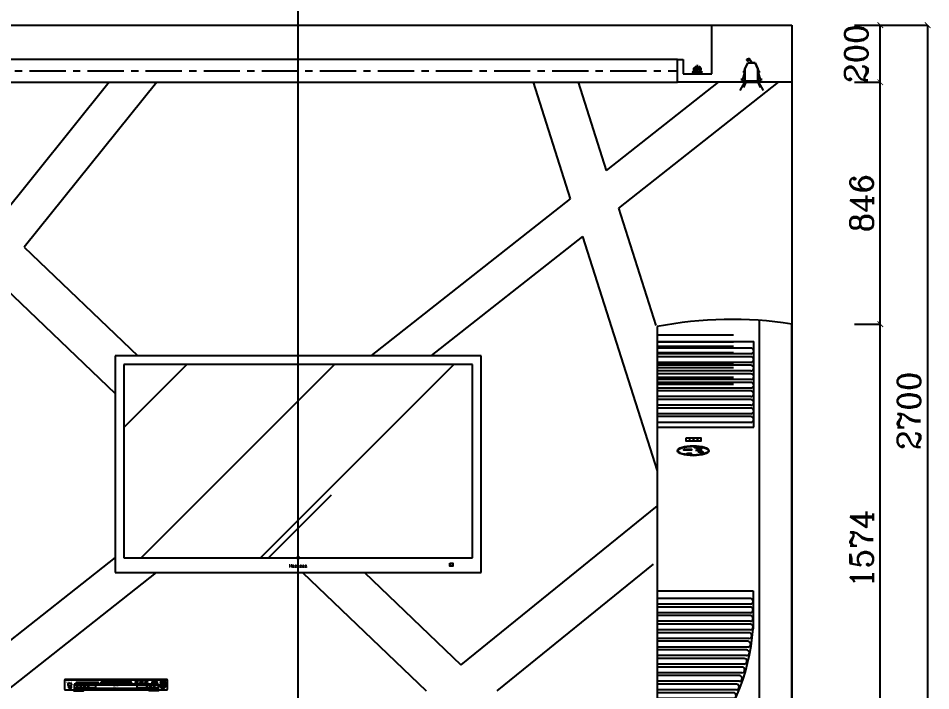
# Model space of a CAD drawing. Header units: millimetres. Extents: x 512961 to 1001058, y -961995 to -458543.
# Drawn here: x 879231 to 882424, y -910684 to -908330 of the extents above; entities that cross this region are included whole.
import ezdxf

# ---------------------------------------------------------------- set-up
doc = ezdxf.new("R2010")
doc.units = ezdxf.units.MM
doc.header["$MEASUREMENT"] = 0
doc.header["$PDMODE"] = 3
doc.linetypes.add('CENTERX2', pattern=[101.60000000000001, 63.5, -12.7, 12.7, -12.7])
doc.layers.get('0').update_dxf_attribs({"linetype": 'CONTINUOUS'})
doc.layers.get('DEFPOINTS').update_dxf_attribs({"linetype": 'CONTINUOUS'})
for name, color, linetype in [('2', 4, 'CONTINUOUS'), ('LAYER2', 4, 'CONTINUOUS'), ('LAYER4', 7, 'CONTINUOUS'), ('txt', 7, 'CONTINUOUS'), ('地材', 250, 'CONTINUOUS'), ('家具内线', 8, 'CONTINUOUS'), ('家具外线', 4, 'CONTINUOUS'), ('衣服', 7, 'CONTINUOUS'), ('辅助线', 8, 'CONTINUOUS')]:
    doc.layers.add(name, color=color, linetype=linetype)
doc.layers.add('墙', color=5, linetype='CONTINUOUS', lineweight=30)
doc.styles.add('HT2', font='swisseb.ttf')
doc.styles.add('HZXY', font='complex.shx', dxfattribs={"bigfont": 'HZXY.shx'})
doc.styles.get("Standard").update_dxf_attribs({"font": 'complex.shx', "bigfont": 'hzxy.shx'})
doc.styles.add('STYLE5', font='dutchi.ttf')
doc.dimstyles.new('LMDIM40', dxfattribs={"dimtxt": 80, "dimasz": 20, "dimexe": 0, "dimexo": 0, "dimgap": 25, "dimtad": 1, "dimdec": 0, "dimzin": 0, "dimdsep": 46, "dimtxsty": 'Standard', "dimblk1": 'DOT', "dimblk2": 'DOT', "dimsah": 1, "dimcen": 0, "dimclrd": 2, "dimclre": 2, "dimclrt": 2, "dimadec": 0, "dimazin": 0, "dimtfac": 1, "dimtdec": 0, "dimtmove": 2, "dimatfit": 3, "dimldrblk": 'DOT', "dimfxl": 0, "dimtolj": 1, "dimtzin": 0, "dimarcsym": 0})

# ---------------------------------------------------------------- blocks, each defined once
blk = doc.blocks.new('射灯')
at = {"color": 2, "linetype": 'Continuous'}
for p, q in [((125884.1888080752, -227883.4600035715), (125873.8068420639, -227904.223935594)), ((125896.5583687089, -227883.4600035715), (125884.1888080752, -227883.4600035715)), ((125896.5583687089, -227883.4600035715), (125908.9279293426, -227883.4600035715)), ((125908.9279293426, -227883.4600035715), (125919.3098953539, -227904.223935594)), ((125873.1399227818, -227908.0799098273), (125872.1399227818, -227908.0799098273)), ((125872.1399227818, -227921.315952426), (125872.1399227818, -227908.0799098273)), ((125873.1399227818, -227921.5520204035), (125873.1399227818, -227908.0799098273)), ((125873.8068420639, -227904.223935594), (125873.8068420639, -227947.6869601441)), ((125919.3098953539, -227904.223935594), (125919.3098953539, -227947.6869601441)), ((125919.976814636, -227921.5520204035), (125919.976814636, -227908.0799098273)), ((125919.976814636, -227908.0799098273), (125920.976814636, -227908.0799098273)), ((125920.976814636, -227921.315952426), (125920.976814636, -227908.0799098273)), ((125866.5860236998, -227941.315952426), (125859.1722767762, -227941.315952426)), ((125859.1722767762, -227941.315952426), (125859.2388545027, -227942.315952426)), ((125867.2040576886, -227942.315952426), (125859.2388545027, -227942.315952426)), ((125866.5860236998, -227941.315952426), (125872.1399227818, -227921.315952426)), ((125867.2040576886, -227942.315952426), (125873.1399227818, -227921.5520204035)), ((125925.9126797292, -227942.315952426), (125919.976814636, -227921.5520204035)), ((125926.530713718, -227941.315952426), (125920.976814636, -227921.315952426)), ((125925.9126797292, -227942.315952426), (125933.8778829151, -227942.315952426)), ((125926.530713718, -227941.315952426), (125933.9444606416, -227941.315952426)), ((125933.9444606416, -227941.315952426), (125933.8778829151, -227942.315952426))]:
    blk.add_line(p, q, dxfattribs=at)
for points in [[(125896.5583687089, -227883.4600035715), (125897.8228052147, -227879.8101067697), (125899.1938448688, -227876.88747498), (125900.6381002679, -227874.6147345312), (125902.1221840089, -227872.9145117518), (125903.6127086884, -227871.7094329708), (125905.0762869034, -227870.9221245169), (125906.4795312506, -227870.4752127188), (125907.7890543268, -227870.2913239052), (125908.9756073892, -227870.3018069803), (125910.0264963364, -227870.4729011498), (125910.9331657275, -227870.7795681946), (125911.6870601215, -227871.1967698957), (125912.2796240775, -227871.699468034), (125912.7023021543, -227872.2626243907), (125912.9465389111, -227872.8612007468), (125913.0037789069, -227873.4701588832), (125912.8714249375, -227874.0649185946), (125912.570712746, -227874.6227317305), (125912.1288363125, -227875.1213081544), (125911.572989617, -227875.5383577293), (125910.9303666394, -227875.8515903185), (125910.2281613597, -227876.0387157854), (125909.4935677579, -227876.0774439931), (125908.753779814, -227875.9454848049), (125908.0319174974, -227875.6200391708), (125907.3348047355, -227875.0762723882), (125906.6651914454, -227874.2888408409), (125906.0258275439, -227873.232400913), (125905.4194629479, -227871.8816089886), (125904.8488475743, -227870.2111214516), (125904.3167313401, -227868.1955946861), (125903.8258641622, -227865.8096850762)], [(125896.3365199975, -227947.6869601441), (125866.2700629561, -227947.6869601441), (125866.2700629561, -227950.6915534817), (125868.2700629561, -227951.6915534817), (125896.3365199975, -227951.6915534817)], [(125896.3365199975, -227947.6869601441), (125926.8466744617, -227947.6869601441), (125926.8466744617, -227950.6915534817), (125924.8466744617, -227951.6915534817), (125896.3365199975, -227951.6915534817)]]:
    blk.add_lwpolyline(points, dxfattribs=at)
for points in [[(125871.5931810076, -227912.7519750542), (125871.5931810076, -227917.1416617467), (125869.9355807338, -227917.1416617467), (125869.9355807338, -227912.7519750542)], [(125872.0904647737, -227913.8908104002), (125872.0904647737, -227916.0028264006), (125871.5931810076, -227916.0028264006), (125871.5931810076, -227913.8908104002)], [(125873.7066301062, -227913.8908104002), (125873.7066301062, -227916.0028264006), (125873.2093463401, -227916.0028264006), (125873.2093463401, -227913.8908104002)], [(125919.4101073116, -227913.8908104002), (125919.4101073116, -227916.0028264006), (125919.9073910777, -227916.0028264006), (125919.9073910777, -227913.8908104002)], [(125921.0262726441, -227913.8908104002), (125921.0262726441, -227916.0028264006), (125921.5235564102, -227916.0028264006), (125921.5235564102, -227913.8908104002)], [(125921.5235564102, -227912.7519750542), (125921.5235564102, -227917.1416617467), (125923.1811566841, -227917.1416617467), (125923.1811566841, -227912.7519750542)]]:
    blk.add_lwpolyline(points, close=True, dxfattribs=at)
at = {"layer": '地材', "color": 8}
for p, q in [((125872.1463239229, -227951.6915534817), (125855.5652097155, -227980.5584207402)), ((125874.0984588816, -227951.6915534817), (125865.9611119113, -227970.0721170548)), ((125916.1409984749, -227951.6915534817), (125924.7868072028, -227970.4109442483)), ((125920.4331208943, -227951.6915534817), (125937.059568511, -227980.499012281))]:
    blk.add_line(p, q, dxfattribs=at)
blk = doc.blocks.new('tre')
at = {"layer": '家具内线'}
for centre in [(10793.09401787774, -17047.30732088081), (10801.23197021541, -17039.54372249959)]:
    blk.add_circle(centre, 0.602507106109913, dxfattribs=at)
at = {"layer": '衣服', "color": 44}
for p, q in [((10806.37187658454, -17017.72398265164), (10451.42384774841, -17017.72398265164)), ((10448.89786216648, -17020.24996823358), (10448.89786216648, -17052.1979970697)), ((10777.27598781749, -17033.86859009663), (10482.85364109366, -17033.86859009663)), ((10482.85364109366, -17033.86859009663), (10482.85364109366, -17052.51400668176)), ((10682.13053089809, -17027.66992017335), (10577.72312684496, -17027.66992017335)), ((10577.72312684494, -17030.31147850624), (10682.13053089809, -17030.31147850624)), ((10777.27598781749, -17052.51400668176), (10777.27598781749, -17033.86859009663)), ((10808.89786216648, -17052.1979970697), (10808.89786216648, -17020.24996823358)), ((10451.42384774841, -17054.72398265164), (10806.37187658454, -17054.72398265164)), ((10481.70135111285, -17054.72398265164), (10481.70135111285, -17056.61794900948)), ((10482.54334630682, -17057.45994420345), (10514.53916367794, -17057.45994420345)), ((10482.85364109366, -17052.51400668176), (10777.27598781749, -17052.51400668176)), ((10515.38115887192, -17056.61794900948), (10515.38115887192, -17054.72398265164)), ((10744.47249887111, -17056.61794900948), (10744.47249887111, -17054.72398265164)), ((10777.31031143621, -17057.45994420345), (10745.31449406509, -17057.45994420345)), ((10778.15230663019, -17054.72398265164), (10778.15230663018, -17056.61794900948))]:
    blk.add_line(p, q, dxfattribs=at)
at = {"layer": '衣服', "color": 8, "ltscale": 10}
for p, q in [((10808.89786216648, -17020.93395862153), (10448.89786216648, -17020.93395862153)), ((10462.38213285921, -17044.35383767141), (10464.58215750291, -17042.15381302772)), ((10472.82840269871, -17042.15381302772), (10462.38213285921, -17042.15381302772)), ((10462.38213285921, -17042.15381302772), (10462.38213285921, -17047.19157925554)), ((10462.38213285921, -17047.19157925554), (10472.82840269871, -17047.19157925554)), ((10462.52129383202, -17047.19157925554), (10467.55906005984, -17042.15381302772)), ((10471.21226460949, -17031.95642913578), (10462.89720732085, -17031.95642913578)), ((10462.89720732085, -17038.72754373985), (10471.21226460949, -17038.72754373985)), ((10465.49819638896, -17047.19157925554), (10470.53596261679, -17042.15381302772)), ((10468.47509894589, -17047.19157925554), (10472.82840269871, -17042.83827550273)), ((10471.45200150284, -17047.19157925554), (10472.82840269871, -17045.81517805966)), ((10472.82840269871, -17047.19157925554), (10472.82840269871, -17042.15381302772)), ((10557.43090367088, -17039.1026634569), (10482.85364109366, -17039.1026634569)), ((10557.43090367088, -17047.9819464198), (10482.85364109366, -17047.9819464198)), ((10566.23443038489, -17028.34106030969), (10490.28216007457, -17028.34106030969)), ((10490.28216007457, -17031.72661761171), (10566.23443038489, -17031.72661761171)), ((10498.24006958898, -17031.72661761171), (10498.24006958898, -17028.34106030969)), ((10506.85966695293, -17031.72661761171), (10506.85966695293, -17028.34106030969)), ((10515.47926431686, -17031.72661761171), (10515.47926431686, -17028.34106030969)), ((10524.09886168078, -17031.72661761171), (10524.09886168078, -17028.34106030969)), ((10532.71845904471, -17031.72661761171), (10532.71845904471, -17028.34106030969)), ((10541.33805640864, -17031.72661761171), (10541.33805640864, -17028.34106030969)), ((10549.95765377258, -17031.72661761171), (10549.95765377258, -17028.34106030969)), ((10557.43090367088, -17038.44908455379), (10557.43090367088, -17048.71458318746)), ((10702.69872524029, -17038.44908455379), (10557.43090367088, -17038.44908455379)), ((10557.43090367088, -17048.71458318746), (10702.69872524029, -17048.71458318746)), ((10558.57725113651, -17031.72661761171), (10558.57725113651, -17028.34106030969)), ((10702.69872524029, -17048.71458318746), (10702.69872524029, -17038.44908455379)), ((10777.27598781749, -17039.1026634569), (10702.69872524029, -17039.1026634569)), ((10777.27598781749, -17047.9819464198), (10702.69872524029, -17047.9819464198)), ((10773.565998708, -17026.64828165866), (10755.35162387737, -17026.64828165866)), ((10755.35162387737, -17030.0338389607), (10773.565998708, -17030.0338389607)), ((10764.45881129269, -17030.0338389607), (10764.45881129269, -17026.64828165866)), ((10802.38838227129, -17026.64828165866), (10784.17400744064, -17026.64828165866)), ((10784.17400744064, -17030.0338389607), (10802.38838227129, -17030.0338389607)), ((10793.28119485595, -17030.0338389607), (10793.28119485595, -17026.64828165866))]:
    blk.add_line(p, q, dxfattribs=at)
for centre, radius in [((10467.87583645124, -17051.29246925176), 1.262992790965432), ((10493.41569325024, -17042.98974433865), 1.262992790965432), ((10506.0456211599, -17042.98974433865), 1.262992790965432), ((10518.67554906956, -17042.98974433865), 1.262992790965432), ((10531.3054769792, -17042.98974433865), 1.262992790965432), ((10701.37572391486, -17027.97743674433), 4.209975969884778), ((10701.37572391486, -17027.97743674433), 2.525985581930866), ((10718.2156277944, -17027.97743674433), 4.209975969884778), ((10718.2156277944, -17027.97743674433), 2.525985581930866), ((10735.05553167394, -17027.97743674433), 4.209975969884778), ((10735.05553167394, -17027.97743674433), 2.525985581930866), ((10737.24893010974, -17042.98974433865), 1.262992790965432), ((10749.87885801939, -17042.98974433865), 1.262992790965432), ((10762.50878592905, -17042.98974433865), 1.262992790965432), ((10793.28119485597, -17039.35654552137), 9.430346172541906), ((10785.33041949652, -17039.16936854317), 0.602507106109913), ((10793.28119485597, -17039.35654552137), 5.388769241452518), ((10793.28119485597, -17039.35654552137), 2.020788465544693), ((10793.46837183419, -17031.40577016194), 0.602507106109913), ((10804.55873991154, -17032.8237698702), 1.262992790965432)]:
    blk.add_circle(centre, radius, dxfattribs=at)
at = {"layer": '衣服', "color": 44}
blk.add_circle((10793.28119485597, -17039.35654552137), 10.10394232772347, dxfattribs=at)
for centre, radius, start, end in [((10451.42384774841, -17020.24996823358), 2.525985581930866, 90, 180), ((10806.37187658454, -17020.24996823358), 2.525985581930866, 0, 90), ((10577.2239140022, -17028.9906993398), 1.411974174303308, 69.29499000364054, 290.7050099959137), ((10682.62974374085, -17028.99069933979), 1.411974174299905, 249.2949900036406, 110.7050099967684), ((10451.42384774841, -17052.1979970697), 2.525985581930866, 180, 270), ((10482.54334630682, -17056.61794900948), 0.8419951939769559, 180, 270), ((10514.53916367794, -17056.61794900948), 0.8419951939769559, 270, 0), ((10745.31449406509, -17056.61794900948), 0.8419951939769559, 180, 270), ((10777.31031143621, -17056.61794900948), 0.8419951939769559, 270, 0), ((10806.37187658454, -17052.1979970697), 2.525985581930866, 270, 0)]:
    blk.add_arc(centre, radius, start, end, dxfattribs=at)
at = {"layer": '衣服', "color": 8, "ltscale": 10}
for centre, radius, start, end in [((10463.5940319917, -17035.34198643781), 3.456524680549073, 101.6303571269669, 258.369642873033), ((10470.51543993865, -17035.34198643781), 3.456524680552075, 281.6303571269668, 78.3696428730331), ((10490.63057241001, -17030.0338389607), 1.728262340273786, 101.6303571269669, 258.369642873033), ((10565.88601804947, -17030.0338389607), 1.728262340275286, 281.6303571269668, 78.3696428730331), ((10755.70003621279, -17028.34106030969), 1.728262340273786, 101.6303571269669, 258.369642873033), ((10773.21758637258, -17028.34106030969), 1.728262340275286, 281.6303571269668, 78.3696428730331), ((10784.52241977606, -17028.34106030969), 1.728262340273786, 101.6303571269669, 258.369642873033), ((10802.03996993586, -17028.34106030969), 1.728262340275286, 281.6303571269668, 78.3696428730331)]:
    blk.add_arc(centre, radius, start, end, dxfattribs=at)
for s, height, style, p in [('S O N Y', 4.209975969884778, 'HT2', (10453.76297004774, -17029.82502260918)), ('DVD/CD/CDEO CD', 2.525985581930866, 'STYLE5', (10607.74836665289, -17025.51830363415)), ('DVD', 5.051971163861734, 'STYLE5', (10620.27602154149, -17046.13170968774))]:
    blk.add_text(s, height=height, dxfattribs=dict(at, style=style)).set_placement(p)
blk = doc.blocks.new('A$C33330E0A')
at = {"layer": '家具外线'}
h = blk.add_hatch(dxfattribs=at)
h.set_pattern_fill('AR-RROOF', color=8, scale=40, angle=45, style=0)
h.set_pattern_definition([(45, (29.99997702194378, 36.99993400077801), (862.1045876226392, 2298.945566993703), [15240, -2032, 5080, -1016]), (45, (626.288983460865, 1351.709430125309), (-1673.91974096729, 237.0787615962256), [3048, -335.28, 6096, -762]), (45, (-221.4471943679964, 1006.867595076328), (3254.444818275462, 4217.128274454075), [8128, -1422.4, 4064, -1016])])
h.paths.add_polyline_path([(1249.999977021944, 51.99993400077801), (1249.999977021944, 728.3605879344977), (29.99997702194378, 728.3605879344977), (29.99997702194378, 51.99993400077802)])
at = {"color": 44}
blk.add_lwpolyline([(1170.989839283517, 32.79814430954866), (1181.800895385095, 32.79814430954866), (1181.800895385095, 21.99568398611154), (1170.989839283517, 21.99568398611154)], close=True, dxfattribs=at)
at = {"color": 8}
blk.add_lwpolyline([(1171.989839283517, 31.79814430954866), (1180.800895385095, 31.79814430954866), (1180.800895385095, 22.99568398611154), (1171.989839283517, 22.99568398611154)], close=True, dxfattribs=at)
at = {"layer": 'LAYER2'}
for p, q in [((-2.297805622220039e-05, 758.3605879344977), (-2.297805622220039e-05, -6.599922198802233e-05)), ((1279.999977021944, 758.3605879344977), (-2.297805622220039e-05, 758.3605879344977)), ((1279.999977021944, -6.599922198802233e-05), (1279.999977021944, 758.3605879344977)), ((29.99997702194378, 728.3605879344977), (29.99997702194378, 51.99993400077801)), ((1249.999977021944, 728.3605879344977), (29.99997702194378, 728.3605879344977)), ((1249.999977021944, 51.99993400077801), (1249.999977021944, 728.3605879344977)), ((29.99997702194378, 51.99993400077801), (1249.999977021944, 51.99993400077801)), ((-2.297805622220039e-05, -6.599922198802233e-05), (1279.999977021944, -6.599922198802233e-05))]:
    blk.add_line(p, q, dxfattribs=at)
at = {"color": 8, "insert": (607.3776782531058, 29.53032539901324), "char_height": 12, "width": 6573.333333333334, "attachment_point": 1, "style": 'HZXY'}
blk.add_mtext('Hssssss', dxfattribs=at)
blk = doc.blocks.new('A$C634D003F')
at = {"color": 44, "linetype": 'ByBlock', "ltscale": 3}
for p, q in [((1.717632164247334, 1592.437244958244), (338.1377600961132, 1592.437244958361)), ((328.1377600961132, 1569.526937064598), (1.717632164247334, 1569.526937064598)), ((338.1377600961132, 1292.437244958244), (338.1377600961132, 1592.437244958361)), ((328.1377600961132, 1549.526937064598), (1.717632164247334, 1549.526937064598)), ((328.1377600961132, 1549.526937064598), (1.717632164247334, 1549.526937064598)), ((328.1377600961132, 1539.526937064598), (1.717632164247334, 1539.526937064598)), ((328.1377600961132, 1519.526937064598), (1.717632164247334, 1519.526937064598)), ((328.1377600961132, 1519.526937064598), (1.717632164247334, 1519.526937064598)), ((328.1377600961132, 1509.526937064598), (1.717632164247334, 1509.526937064598)), ((328.1377600961132, 1509.526937064598), (1.717632164247334, 1509.526937064598)), ((328.1377600961132, 1489.526937064598), (1.717632164247334, 1489.526937064598)), ((328.1377600961132, 1489.526937064598), (1.717632164247334, 1489.526937064598)), ((328.1377600961132, 1479.526937064598), (1.717632164247334, 1479.526937064598)), ((328.1377600961132, 1459.526937064598), (1.717632164247334, 1459.526937064598)), ((328.1377600961132, 1459.526937064598), (1.717632164247334, 1459.526937064598)), ((328.1377600961132, 1449.526937064598), (1.717632164247334, 1449.526937064598)), ((328.1377600961132, 1429.526937064598), (1.717632164247334, 1429.526937064598)), ((328.1377600961132, 1429.526937064598), (1.717632164247334, 1429.526937064598)), ((328.1377600961132, 1419.526937064598), (1.717632164247334, 1419.526937064598)), ((328.1377600961132, 1419.526937064598), (1.717632164247334, 1419.526937064598)), ((328.1377600961132, 1399.526937064598), (1.717632164247334, 1399.526937064598)), ((328.1377600961132, 1399.526937064598), (1.717632164247334, 1399.526937064598)), ((328.1377600961132, 1389.526937064598), (1.717632164247334, 1389.526937064598)), ((328.1377600961132, 1369.526937064598), (1.717632164247334, 1369.526937064598)), ((328.1377600961132, 1369.526937064598), (1.717632164247334, 1369.526937064598)), ((328.1377600961132, 1359.526937064598), (1.717632164247334, 1359.526937064598)), ((328.1377600961132, 1359.526937064598), (1.717632164247334, 1359.526937064598)), ((328.1377600961132, 1339.526937064598), (1.717632164247334, 1339.526937064598)), ((328.1377600961132, 1339.526937064598), (1.717632164247334, 1339.526937064598)), ((328.1377600961132, 1329.526937064598), (1.717632164247334, 1329.526937064598)), ((328.1377600961132, 1309.526937064598), (1.717632164247334, 1309.526937064598)), ((328.1377600961132, 1309.526937064598), (1.717632164247334, 1309.526937064598)), ((1.717632164247334, 1292.437244958244), (338.1377600961132, 1292.437244958244)), ((-0.0001922050723806024, 719.9999453907367), (336.4199357267935, 719.9999453907367)), ((336.4199357267935, 719.9999453907367), (336.4199357267935, 587.2446462109219)), ((326.4199357267935, 693.1185323854443), (-0.0001922050723806024, 693.1185323854443)), ((326.4199357267935, 693.1185323854443), (-0.0001922050723806024, 693.1185323854443)), ((326.4199357267935, 673.1185323854443), (-0.0001922050723806024, 673.1185323854443)), ((326.4199357267935, 673.1185323854443), (-0.0001922050723806024, 673.1185323854443)), ((326.4199357267935, 663.1185323854443), (-0.0001922050723806024, 663.1185323854443)), ((326.4199357267935, 643.1185323854443), (-0.0001922050723806024, 643.1185323854443)), ((326.4199357267935, 643.1185323854443), (-0.0001922050723806024, 643.1185323854443)), ((326.4199357267935, 633.1185323854443), (-0.0001922050723806024, 633.1185323854443)), ((326.4199357267935, 613.1185323854443), (-0.0001922050723806024, 613.1185323854443)), ((326.4199357267935, 613.1185323854443), (-0.0001922050723806024, 613.1185323854443)), ((326.4199357267935, 603.1185323854443), (-0.0001922050723806024, 603.1185323854443)), ((326.4199357267935, 583.1185323854443), (-0.0001922050723806024, 583.1185323854443)), ((326.4199357267935, 583.1185323854443), (-0.0001922050723806024, 583.1185323854443)), ((321.6273591351928, 573.1185323854443), (-0.0001922050723806024, 573.1185323854443)), ((321.6273591351928, 553.1185323854443), (-0.0001922050723806024, 553.1185323854443)), ((321.6273591351928, 553.1185323854443), (-0.0001922050723806024, 553.1185323854443)), ((317.6343746288912, 543.1185323854443), (-0.0001922050723806024, 543.1185323854443)), ((317.6343746288912, 523.1185323854443), (-0.0001922050723806024, 523.1185323854443)), ((317.6343746288912, 523.1185323854443), (-0.0001922050723806024, 523.1185323854443)), ((313.1502627587179, 513.1185323854443), (-0.0001922050723806024, 513.1185323854443)), ((313.1502627587179, 493.1185323854443), (-0.0001922050723806024, 493.1185323854443)), ((313.1502627587179, 493.1185323854443), (-0.0001922050723806024, 493.1185323854443)), ((304.6644474820932, 483.1185323854443), (-0.0001922050723806024, 483.1185323854443)), ((304.6644474820932, 463.1185323855607), (-0.0001922050723806024, 463.1185323855607)), ((304.6644474820932, 463.1185323855607), (-0.0001922050723806024, 463.1185323855607)), ((297.1335837779334, 453.1185323854443), (-0.0001922050723806024, 453.1185323854443)), ((297.1335837779334, 433.1185323855607), (-0.0001922050723806024, 433.1185323855607)), ((297.1335837779334, 433.1185323855607), (-0.0001922050723806024, 433.1185323855607)), ((287.9296626277501, 423.1185323855607), (-0.0001922050723806024, 423.1185323855607)), ((287.9296626277501, 403.1185323855607), (-0.0001922050723806024, 403.1185323855607)), ((287.9296626277501, 403.1185323855607), (-0.0001922050723806024, 403.1185323855607)), ((277.47066132084, 393.1185323854443), (-0.0001922051887959242, 393.1185323855607)), ((277.47066132084, 373.1185323855607), (-0.0001922051887959242, 373.1185323855607)), ((277.47066132084, 373.1185323855607), (-0.0001922051887959242, 373.1185323855607)), ((267.0112772505963, 363.1185323855607), (-0.0001922050723806024, 363.1185323854443)), ((267.0112772505963, 343.1185323855607), (-0.0001922050723806024, 343.1185323855607)), ((267.0112772505963, 343.1185323855607), (-0.0001922050723806024, 343.1185323855607)), ((252.3679098946741, 333.1185323855607), (0.4719615589128807, 333.1185323855607)), ((252.3679098946741, 313.1185323855607), (0.4719615589128807, 313.1185323855607)), ((252.3679098946741, 313.1185323855607), (0.4719615589128807, 313.1185323855607)), ((237.3065652494552, 303.1185323855607), (15.5333062041318, 303.1185323855607)), ((237.3065652494552, 283.1185323855607), (15.5333062041318, 283.1185323855607)), ((237.3065652494552, 283.1185323855607), (15.5333062041318, 283.1185323855607)), ((220.5717803952284, 273.1185323855607), (32.26809105835855, 273.1185323855607)), ((220.5717803952284, 253.1185323855607), (32.26809105835855, 253.1185323855607)), ((220.5717803952284, 253.1185323855607), (32.26809105835855, 253.1185323855607)), ((200.9080924118171, 243.1185323855607), (51.93177904176991, 243.1185323855607)), ((200.9080924118171, 223.1185323855607), (51.93177904176991, 223.1185323855607)), ((200.9080924118171, 223.1185323855607), (51.93177904176991, 223.1185323855607)), ((180.40768432396, 213.1185323855607), (72.43218712962698, 213.1185323855607)), ((180.40768432396, 193.1185323855607), (72.43218712962698, 193.1185323855607)), ((180.40768432396, 193.1185323855607), (72.43218712962698, 193.1185323855607)), ((156.5607785809552, 183.1185323855607), (96.27909287263174, 183.1185323855607)), ((156.5607785809552, 163.1185323855607), (96.27909287263174, 163.1185323855607)), ((156.5607785809552, 163.1185323855607), (96.27909287263174, 163.1185323855607)), ((156.60860489693, 153.1185323855607), (96.23126655665692, 153.1185323855607))]:
    blk.add_line(p, q, dxfattribs=at)
for points in [[(101.8365142741241, 1255.266998322331), (113.0781144758221, 1255.266998322331), (113.0781144758221, 1244.037621130468), (101.8365142741241, 1244.037621130468)], [(115.1783355250955, 1255.266998322331), (126.4199357267935, 1255.266998322331), (126.4199357267935, 1244.037621130468), (115.1783355250955, 1244.037621130468)], [(128.8202430349775, 1255.266998322331), (140.0618432366755, 1255.266998322331), (140.0618432366755, 1244.037621130468), (128.8202430349775, 1244.037621130468)], [(142.4621505448595, 1255.266998322331), (153.7037507465575, 1255.266998322331), (153.7037507465575, 1244.037621130468), (142.4621505448595, 1244.037621130468)], [(94.23441479622852, 1215.726249927538), (97.65593401610386, 1215.726249927538), (97.65593401610386, 1212.152968035312), (94.23441479622852, 1212.152968035312)], [(100.1442768339766, 1215.726249927538), (103.565796053852, 1215.726249927538), (103.565796053852, 1212.152968035312), (100.1442768339766, 1212.152968035312)], [(105.587550670607, 1215.726249927538), (109.0090698904824, 1215.726249927538), (109.0090698904824, 1212.152968035312), (105.587550670607, 1212.152968035312)], [(111.4974127082387, 1215.726249927538), (114.918931928114, 1215.726249927538), (114.918931928114, 1212.152968035312), (111.4974127082387, 1212.152968035312)], [(116.9406865449855, 1215.726249927538), (120.3622057648608, 1215.726249927538), (120.3622057648608, 1212.152968035312), (116.9406865449855, 1212.152968035312)], [(103.7211978664855, 1201.899820416002), (105.7429524832405, 1201.899820416002), (105.7429524832405, 1199.103628533892), (103.7211978664855, 1199.103628533892)], [(108.3870798767311, 1201.899820416002), (110.4088344936026, 1201.899820416002), (110.4088344936026, 1199.103628533892), (108.3870798767311, 1199.103628533892)], [(112.2751872977242, 1201.899820416002), (114.2969419144792, 1201.899820416002), (114.2969419144792, 1199.103628533892), (112.2751872977242, 1199.103628533892)], [(116.9410693080863, 1201.899820416002), (118.9628239248414, 1201.899820416002), (118.9628239248414, 1199.103628533892), (116.9410693080863, 1199.103628533892)]]:
    blk.add_lwpolyline(points, close=True, dxfattribs=at)
blk.add_circle((148.6140114025911, 1211.783424692461), 0.8620448479827765, dxfattribs=at)
for centre, radius, start, end in [((328.1377600961132, 1559.526937064598), 10, 270, 90), ((328.1377600961132, 1529.526937064598), 10, 270, 90), ((328.1377600961132, 1499.526937064598), 10, 270, 90), ((328.1377600961132, 1469.526937064598), 10, 270, 90), ((328.1377600961132, 1439.526937064598), 10, 270, 90), ((328.1377600961132, 1409.526937064598), 10, 270, 90), ((328.1377600961132, 1379.526937064598), 10, 270, 90), ((328.1377600961132, 1349.526937064598), 10, 270, 90), ((328.1377600961132, 1319.526937064598), 10, 270, 90), ((326.4199357267935, 683.1185323854443), 10, 270, 90), ((326.4199357267935, 653.1185323854443), 10, 270, 90), ((326.4199357267935, 623.1185323854443), 10, 270, 90), ((-422.5023657142883, 647.2825694977073), 761.2933809361258, 318.6346668230922, 355.4767827857513), ((326.4199357267935, 593.1185323854443), 10, 270, 90), ((317.6343746288912, 533.1185323854443), 10, 270, 90), ((321.6273591351928, 563.1185323854443), 10, 270, 90), ((313.1502627587179, 503.1185323854443), 10, 270, 90), ((326.4199357267935, 503.1185323854443), 10, 87.39782035090968, 90), ((304.6644474820932, 473.1185323854443), 10, 270, 90), ((297.1335837779334, 443.1185323854443), 10, 270, 90), ((287.9296626277501, 413.1185323855607), 10, 270, 90), ((277.47066132084, 383.1185323855607), 10, 270, 90), ((267.0112772505963, 353.1185323855607), 10, 270, 90), ((0.4719615589128807, 323.1185323855607), 10, 90, 92.70624793417092), ((252.3679098946741, 323.1185323855607), 10, 270, 90), ((0.4719615589128807, 323.1185323855607), 10, 267.2937520658291, 270), ((675.3422371678753, 647.2825694977073), 761.2933809361283, 207.4890851875531, 221.3653331769078), ((15.5333062041318, 293.1185323855607), 10, 90, 270), ((237.3065652494552, 293.1185323855607), 10, 270, 90), ((32.26809105835855, 263.1185323855607), 10, 90, 270), ((220.5717803952284, 263.1185323855607), 10, 270, 90), ((51.93177904176991, 233.1185323855607), 10, 90, 270), ((200.9080924118171, 233.1185323855607), 10, 270, 90), ((72.43218712962698, 203.1185323855607), 10, 90, 270), ((180.40768432396, 203.1185323855607), 10, 270, 90), ((96.27909287263174, 173.1185323855607), 10, 90, 270), ((156.5607785809552, 173.1185323855607), 10, 270, 90), ((126.4199357267935, 164.0903999354923), 30, 221.5917793090598, 318.4082206909402)]:
    blk.add_arc(centre, radius, start, end, dxfattribs=at)
blk.add_ellipse((126.4199357267935, 1210.32031105354), major_axis=(-55.18592373665888, 0), ratio=0.3144734024481645, dxfattribs=at)
for points, knots in [([(73.2340119901346, 1210.32031105354), (73.2340119901346, 1209.900875812862), (73.30750575161073, 1209.479152505985), (73.63944467005786, 1208.571047567064), (73.90102422365453, 1208.085223418428), (74.65978499106131, 1207.06104407832), (75.15678997442592, 1206.524450093973), (76.39496433967724, 1205.435295467614), (77.1355160648236, 1204.883027449134), (79.74907265405636, 1203.214872264303), (81.99522094114218, 1202.118678477593), (87.30839463637676, 1200.104131808039), (90.37483896745834, 1199.183914787485), (97.1371730963001, 1197.588101060013), (100.832920605666, 1196.912086703232), (108.6386167913442, 1195.847696195124), (112.7482806680491, 1195.459241423872), (121.1480352227809, 1194.993495473405), (125.4377611152595, 1194.916194426827), (135.1703390121693, 1195.100348054781), (140.5919222186785, 1195.465598746203), (150.8271711646812, 1196.683205722831), (155.6397682128008, 1197.535770506482), (163.4541633935878, 1199.455648517469), (166.6255915195215, 1200.460227103904), (171.459099069587, 1202.42554958025), (173.2975098368479, 1203.353181556216), (175.9675829729531, 1205.046220783726), (176.9284952349262, 1205.8049238862), (178.2507587110158, 1207.13083640323), (178.6917618465377, 1207.705113546806), (179.3057804650161, 1208.779146682937), (179.4806351967854, 1209.275590799283), (179.6236748041119, 1210.142007522867), (179.62240294402, 1210.522581138997), (179.4859982136404, 1211.315242435783), (179.3488063161494, 1211.729325085762), (178.8944380542962, 1212.614748038817), (178.5761012030998, 1213.084711440373), (177.732316516689, 1214.058883304242), (177.2072883887449, 1214.562277763616), (175.3466017754981, 1216.06258487748), (173.7159068806795, 1217.066593181109), (169.7467054345179, 1218.974062593887), (167.40950169391, 1219.879258273169), (162.1512359738117, 1221.527456878219), (159.2302590435138, 1222.271016219282), (152.9426358760102, 1223.555720018107), (149.5760889855446, 1224.097003683099), (140.7949687120272, 1225.163625085726), (135.1970356939128, 1225.544635731378), (123.8947976372438, 1225.748624339234), (118.1920429362217, 1225.571612894302), (107.2453076022211, 1224.678134826478), (102.0027382428525, 1223.961566959275), (92.50450872292276, 1222.06712831778), (88.24963534832932, 1220.88816199475), (82.46505887270905, 1218.703329937183), (80.5061189691769, 1217.790050090291), (77.54518833511975, 1216.069184174645), (76.4381057448918, 1215.269644529908), (74.90450786519796, 1213.867412579479), (74.38595773698762, 1213.259122746531), (73.64861160027795, 1212.11677838047), (73.42882109724451, 1211.586659908993), (73.26150344207417, 1210.828197017661), (73.2340119901346, 1210.574149219436), (73.2340119901346, 1210.32031105354)], [0, 0, 0, 0, 0.1144469165630185, 0.1144469165630185, 0.2288938331260371, 0.2288938331260371, 0.3433407496890556, 0.3433407496890556, 0.4577876662520741, 0.4577876662520741, 0.6924085884605973, 0.6924085884605973, 0.9270295106691204, 0.9270295106691204, 1.161650432877644, 1.161650432877644, 1.396271355086167, 1.396271355086167, 1.63089227729469, 1.63089227729469, 1.932448208226521, 1.932448208226521, 2.234004139158352, 2.234004139158352, 2.48327368489787, 2.48327368489787, 2.681188309446046, 2.681188309446046, 2.837698734189365, 2.837698734189365, 2.96371025157227, 2.96371025157227, 3.089721768955175, 3.089721768955175, 3.195655920440501, 3.195655920440501, 3.301590071925827, 3.301590071925827, 3.407524223411153, 3.407524223411153, 3.513458374896479, 3.513458374896479, 3.72104023126879, 3.72104023126879, 3.928622087641102, 3.928622087641102, 4.136203944013413, 4.136203944013413, 4.343785800385724, 4.343785800385724, 4.655059054901701, 4.655059054901701, 4.966332309417677, 4.966332309417677, 5.277605563933653, 5.277605563933653, 5.588878818449629, 5.588878818449629, 5.787212742432676, 5.787212742432676, 5.951924365735325, 5.951924365735325, 6.082923750923652, 6.082923750923652, 6.21392313611198, 6.21392313611198, 6.283185307179586, 6.283185307179586, 6.283185307179586, 6.283185307179586]), ([(147.8138057772303, 1214.030364072416), (147.5877477637259, 1214.782316622208), (146.9027167985914, 1217.060982939322), (143.6962822227506, 1217.285652123159), (138.4409352813382, 1220.479720473173), (143.2454944902565, 1216.207169974456), (143.8487827434437, 1213.470795415342), (145.0652220215416, 1213.05795535713), (145.426875142497, 1212.984065949917)], [0, 0, 0, 0, 18.2709918279473, 55.36718197812723, 81.1041639611915, 117.2467946949044, 142.3550222876453, 151.511380210859, 151.511380210859, 151.511380210859, 151.511380210859])]:
    blk.add_open_spline(points, degree=3, knots=knots, dxfattribs=at)
for points in [[(127.2091674644034, 1223.980120560038), (133.0557112080278, 1221.525944110355), (138.9022549515357, 1219.071767660673), (143.2678909410024, 1215.173314180225)], [(134.5017924899003, 1211.979090332985), (138.2333627941553, 1212.489106591325), (141.9649330982938, 1212.999122849666), (145.4693458882393, 1212.935176442959)], [(145.426875142497, 1212.984065949917), (145.9378037172137, 1212.397390139522), (146.4237684663385, 1211.786367991823), (146.8875846840674, 1211.153745163698)], [(148.3387761182385, 1208.99578073516), (150.5229878722457, 1205.464443886769), (152.1882703376468, 1201.427013630513), (153.7346367462305, 1197.273608743795)], [(154.1334918184439, 1210.99546840135), (158.4042325327173, 1208.777668952942), (161.8962147904094, 1204.592167574679), (165.3881970479852, 1200.40666619665)]]:
    blk.add_open_spline(points, degree=3, dxfattribs=at)
for points in [[(149.0601916195592, 1213.607301808777), (149.9424939014716, 1219.435314979288), (153.5403462762479, 1223.110897540115), (153.8450955358567, 1223.369832276483)], [(157.4976534249727, 1221.553180493182), (156.4151617469033, 1218.353194123134), (154.36836739711, 1215.153897508979), (151.3799989385298, 1212.478118392639)], [(153.8450955358567, 1223.369832276483), (154.0179905375699, 1221.078264149139), (153.6041128627257, 1219.27358808415), (155.8692661660025, 1221.226984329987), (157.1656051949831, 1221.630706974422), (157.4976534249727, 1221.553180493182)], [(146.8875846840674, 1211.153745163698), (144.0512741515413, 1209.182459411328), (143.5306507357163, 1204.821550605237)], [(148.4567217866424, 1209.763770368882), (147.5198869579472, 1206.658550528693), (143.5306507357163, 1204.821550605237)], [(151.8911843671231, 1211.189945710008), (155.571937205852, 1209.552976125153), (157.8959131204756, 1207.687463119742), (156.1912196379853, 1208.307642891537), (159.7537304383004, 1204.68866395799), (153.4498680707766, 1205.736345170182), (150.2700394656276, 1209.306372059393)]]:
    blk.add_spline(points, degree=3, dxfattribs=at)
at = {"layer": '2', "color": 7}
for p, q in [((358.0803358400008, -5.460926331579685e-05), (358.0803358400008, 1666.47035653796)), ((-0.0001922050723806024, 1644.999945390737), (-0.0001922050723806024, -5.460926331579685e-05)), ((471.1589577411069, -5.460926331579685e-05), (471.1589577411069, 1653.562282003462)), ((-0.0001922050723806024, -5.460926331579685e-05), (471.1589577411069, -5.460926331579685e-05))]:
    blk.add_line(p, q, dxfattribs=at)
blk.add_arc((259.9998077949276, 305.4999453907367), 1364.499999999982, 81.09758469440919, 100.9846491163813, dxfattribs=at)
at = {"layer": 'LAYER4', "color": 44}
for p, q in [((-0.0001922051887959242, 1616.354913722374), (266.937444808078, 1616.354913722374)), ((-0.0001922051887959242, 1591.100000021746), (266.937444808078, 1591.100000021746)), ((-0.0001922051887959242, 1576.430596606806), (266.937444808078, 1576.430596606806)), ((-0.0001922051887959242, 1554.204542235588), (266.937444808078, 1554.204542235588)), ((-0.0001922051887959242, 1540.663481905009), (266.937444808078, 1540.663481905009)), ((-0.0001922051887959242, 1515.558825285407), (266.937444808078, 1515.558825285407)), ((-0.0001922051887959242, 1502.017764954944), (266.937444808078, 1502.017764954944)), ((-0.0001922051887959242, 1481.068289353279), (266.937444808078, 1481.068289353279)), ((-0.0001922051887959242, 1467.527229022817), (266.937444808078, 1467.527229022817)), ((-0.0001922051887959242, 1443.260508304113), (266.937444808078, 1443.260508304113))]:
    blk.add_line(p, q, dxfattribs=at)
blk = doc.blocks.new('_ArchTick')
at = {"color": 0, "linetype": 'ByBlock', "const_width": 0.15}
blk.add_lwpolyline([(-0.5, -0.5), (0.5, 0.5)], dxfattribs=at)
blk = doc.blocks.new('*D903')
at = {"layer": 'DEFPOINTS', "color": 0}
for p in [(882157.0527039374, -909400.5259903136), (882247.5527039374, -909400.5259903136), (882157.0527039374, -910974.0882177075)]:
    blk.add_point(p, dxfattribs=at)
at = {"layer": 'txt', "color": 2, "lineweight": -2}
for p, q in [((882157.0527039374, -909400.5259903136), (882247.5527039374, -909400.5259903136)), ((882247.5527039374, -910974.0882177075), (882247.5527039374, -909400.5259903136)), ((882157.0527039374, -910974.0882177075), (882247.5527039374, -910974.0882177075))]:
    blk.add_line(p, q, dxfattribs=at)
at = {"layer": 'txt', "color": 2, "lineweight": -2, "xscale": 20, "yscale": 20, "zscale": 20}
for p, rotation in [((882247.5527039374, -909400.5259903136), 90), ((882247.5527039374, -910974.0882177075), 270)]:
    blk.add_blockref('_ArchTick', p, dxfattribs=dict(at, rotation=rotation))
at = {"layer": 'txt', "color": 2, "insert": (882182.5527039376, -910187.3071040104), "char_height": 80, "attachment_point": 5, "rotation": 90}
blk.add_mtext('\\A1;1574', dxfattribs=at)
blk = doc.blocks.new('_DOT')
at = {"color": 0, "linetype": 'ByBlock'}
blk.add_line((-0.5, 0), (-1, 0), dxfattribs=at)
at = {"color": 0, "linetype": 'ByBlock', "const_width": 0.5}
blk.add_lwpolyline([(-0.25, 0, 1), (0.25, 0, 1)], format="xyb", close=True, dxfattribs=at)
blk = doc.blocks.new('DOT')
at = {"color": 0, "linetype": 'ByBlock'}
blk.add_line((-0.3499999999999943, 0), (-1, 0), dxfattribs=at)
at = {"color": 0, "linetype": 'ByBlock', "const_width": 0.35}
blk.add_lwpolyline([(-0.1749999999999972, 0, 1), (0.1749999999999972, 0, 1)], format="xyb", close=True, dxfattribs=at)
blk = doc.blocks.new('*D904')
at = {"layer": 'DEFPOINTS', "color": 0}
for p in [(882157.0527039389, -908554.0882723171), (882247.5527039374, -908554.0882723171), (882157.0527039374, -909400.5259903136)]:
    blk.add_point(p, dxfattribs=at)
at = {"layer": 'txt', "color": 2, "lineweight": -2}
for p, q in [((882157.0527039389, -908554.0882723171), (882247.5527039374, -908554.0882723171)), ((882247.5527039374, -909400.5259903136), (882247.5527039374, -908554.0882723171)), ((882157.0527039374, -909400.5259903136), (882247.5527039374, -909400.5259903136))]:
    blk.add_line(p, q, dxfattribs=at)
at = {"layer": 'txt', "color": 2, "lineweight": -2, "xscale": 20, "yscale": 20, "zscale": 20}
for p, rotation in [((882247.5527039374, -908554.0882723171), 90), ((882247.5527039374, -909400.5259903136), 270)]:
    blk.add_blockref('_ArchTick', p, dxfattribs=dict(at, rotation=rotation))
at = {"layer": 'txt', "color": 2, "insert": (882182.5527039376, -908977.3071313151), "char_height": 80, "attachment_point": 5, "rotation": 90}
blk.add_mtext('\\A1;846', dxfattribs=at)
blk = doc.blocks.new('*D905')
at = {"layer": 'DEFPOINTS', "color": 0}
for p in [(882157.0527039374, -908354.0882723171), (882247.5527039374, -908354.0882723171), (882157.0527039374, -908554.0882723171)]:
    blk.add_point(p, dxfattribs=at)
at = {"layer": 'txt', "color": 2, "lineweight": -2}
for p, q in [((882157.0527039374, -908354.0882723171), (882247.5527039374, -908354.0882723171)), ((882247.5527039374, -908554.0882723171), (882247.5527039374, -908354.0882723171)), ((882157.0527039374, -908554.0882723171), (882247.5527039374, -908554.0882723171))]:
    blk.add_line(p, q, dxfattribs=at)
at = {"layer": 'txt', "color": 2, "lineweight": -2, "xscale": 20, "yscale": 20, "zscale": 20}
for p, rotation in [((882247.5527039374, -908354.0882723171), 90), ((882247.5527039374, -908554.0882723171), 270)]:
    blk.add_blockref('_ArchTick', p, dxfattribs=dict(at, rotation=rotation))
at = {"layer": 'txt', "color": 2, "insert": (882163.5527039374, -908454.0882723168), "char_height": 80, "attachment_point": 5, "rotation": 90}
blk.add_mtext('\\A1;200', dxfattribs=at)
blk = doc.blocks.new('*D906')
at = {"layer": 'DEFPOINTS', "color": 0}
for p in [(882157.0527039374, -908354.0882723171), (882157.0527039374, -911054.0883269273), (882413.0527039374, -911054.0883269273)]:
    blk.add_point(p, dxfattribs=at)
at = {"layer": 'txt', "color": 2, "lineweight": -2}
for p, q in [((882157.0527039374, -908354.0882723171), (882413.0527039374, -908354.0882723171)), ((882413.0527039374, -908354.0882723171), (882413.0527039374, -911054.0883269273)), ((882157.0527039374, -911054.0883269273), (882413.0527039374, -911054.0883269273))]:
    blk.add_line(p, q, dxfattribs=at)
at = {"layer": 'txt', "color": 2, "lineweight": -2, "xscale": 20, "yscale": 20, "zscale": 20}
for p, rotation in [((882413.0527039374, -908354.0882723171), 90), ((882413.0527039374, -911054.0883269273), 270)]:
    blk.add_blockref('_ArchTick', p, dxfattribs=dict(at, rotation=rotation))
at = {"layer": 'txt', "color": 2, "insert": (882348.0527039376, -909704.088299622), "char_height": 80, "attachment_point": 5, "rotation": 90}
blk.add_mtext('\\A1;2700', dxfattribs=at)
blk = doc.blocks.new('A$C2B8C4157')
at = {"color": 0, "linetype": 'Continuous'}
for p, q in [((3.727109961793758, 20.00149376818445), (7.454432411585003, 23.72881621809211)), ((3.727109961793758, 8.457599101238884), (3.727109961793758, 20.00149376818445)), ((7.454432411585003, 4.730276651331224), (23.99474261095747, 4.730276651331224)), ((27.72206506074872, 20.00149376818445), (23.99474261095747, 23.72881621809211)), ((27.72206506074872, 8.457599101238884), (27.72206506074872, 20.00149376818445))]:
    blk.add_line(p, q, dxfattribs=at)
for centre in [(3.727109961793758, 4.730276651331224), (27.72206506074872, 4.730276651331224)]:
    blk.add_circle(centre, 3.727322449869854, dxfattribs=at)
for centre, start, end in [((8.665568585274741, 22.51768004451878), 315, 135), ((22.78360643726774, 22.51768004451878), 45, 225)]:
    blk.add_arc(centre, 1.712805202602067, start, end, dxfattribs=at)
at = {"layer": 'txt', "color": 2, "linetype": 'CENTERX2', "ltscale": 2}
for p, q in [((31.18322261061985, 15.45866111840587), (0.2659524119226262, 15.45866111840587)), ((15.72458751127124, 2.601905725896358e-05), (15.72458751127124, 30.91729621775448))]:
    blk.add_line(p, q, dxfattribs=at)
blk.add_circle((15.72458751127124, 15.45866111840587), 8.27015509965009, dxfattribs=at)

msp = doc.modelspace()

# ---------------------------------------------------------------- linework, layer by layer
at = {"layer": 'txt'}
for p, q in [((878057.5527039373, -908354.0882723171), (881937.5527039374, -908354.0882723171)), ((881657.5527039374, -908524.0882723171), (881657.5527039374, -908354.0882723171)), ((881937.5527039374, -908354.0882723172), (881937.5527039374, -911054.0882723172)), ((881537.5527039374, -908554.0882723171), (881537.5527039374, -908474.0882723171)), ((881537.5527039374, -908474.0882723171), (881557.5527039374, -908474.0882723171)), ((881557.5527039374, -908474.0882723171), (881557.5527039374, -908524.0882723171)), ((881557.5527039374, -908524.0882723171), (881657.5527039374, -908524.0882723171)), ((881937.5527039374, -908554.0882723171), (881537.5527039374, -908554.0882723171))]:
    msp.add_line(p, q, dxfattribs=at)
at = {"layer": 'txt', "color": 2, "linetype": 'CENTERX2', "ltscale": 2}
msp.add_line((878457.5527039373, -908514.0882723171), (881537.5527039374, -908514.0882723171), dxfattribs=at)
at = {"layer": '辅助线'}
for p, q in [((881537.5527039374, -908474.0882723171), (878457.5527039373, -908474.0882723171)), ((878457.5527039373, -908554.0882723171), (881537.5527039374, -908554.0882723171)), ((879548.9261460906, -908554.088272317), (879157.5174375672, -909041.1821698671)), ((879715.6967991531, -908554.088272317), (879251.8239052644, -909131.3612121665)), ((881032.9877842176, -908554.0882723171), (881162.9199936998, -908961.8152120846)), ((881190.420161495, -908554.0882723171), (881288.7383366236, -908862.6104534491)), ((881680.0275259631, -908554.088272317), (881288.7383366234, -908862.6104534486)), ((881889.9888691312, -908554.088272317), (881330.9007255213, -908994.9159215624)), ((881162.9199936999, -908961.8152120847), (880464.955685003, -909512.1434008981)), ((881330.9007255213, -908994.9159215622), (881461.6612210666, -909405.2420208696)), ((881205.0823825975, -909094.1206801978), (880674.9170281709, -909512.1434008981)), ((881205.0823825976, -909094.1206801981), (881466.3935539911, -909914.1144651424)), ((879251.8239052644, -909131.3612121664), (879650.0342018649, -909512.1434008981)), ((879157.5165966583, -909248.7232266441), (879570.542732343, -909643.6728231062)), ((881466.3935539913, -910036.3675014824), (880780.3530753391, -910592.9926362908)), ((879570.5427323432, -910217.366653943), (879055.5390865614, -910623.4347294647)), ((879713.1115449612, -910270.5040548318), (879161.7108065228, -910705.2703686876)), ((880226.0635473668, -910270.5040548319), (880658.5772672944, -910684.0883401618)), ((880443.1044395746, -910270.5040548317), (880780.3530753393, -910592.9926362908)), ((881452.2894852108, -910240.9736634336), (880906.1506461428, -910684.0883401617))]:
    msp.add_line(p, q, dxfattribs=at)

# ---------------------------------------------------------------- block references
at = {"layer": 'txt'}
for name, p in [('A$C2B8C4157', (881591.8281164262, -908524.0882723171)), ('A$C634D003F', (881466.3937461963, -911054.0882723171)), ('A$C33330E0A', (879570.542755321, -910270.5039888326))]:
    msp.add_blockref(name, p, dxfattribs=at)
at = {"layer": '墙', "xscale": -1}
msp.add_blockref('射灯', (1007693.389223935, -680602.3967188355), dxfattribs=at)
at = {"layer": '衣服', "color": 1}
msp.add_blockref('tre', (868944.1551066117, -893626.6282529202), dxfattribs=at)

# ---------------------------------------------------------------- dimensions: what is measured, and where the dimension line sits
at = {"layer": 'txt'}
dim = msp.add_linear_dim(base=(882247.5527039374, -908354.0882723171), p1=(882157.0527039374, -908554.0882723171), p2=(882157.0527039374, -908354.0882723171), angle=270, dimstyle='LMDIM40', override={"dimblk": 'ArchTick', "dimsah": 0, "dimldrblk": 'DOT'}, dxfattribs=at)
dim.commit()
dim.dimension.update_dxf_attribs({"geometry": '*D905', "text_midpoint": (882163.5527039374, -908454.0882723168), "dimtype": 160})
for base, p1, p2, angle, picture, middle in [((882413.0527039374, -911054.0883269273), (882157.0527039374, -908354.0882723171), (882157.0527039374, -911054.0883269273), 90, '*D906', (882348.0527039376, -909704.088299622)), ((882247.5527039374, -908554.0882723171), (882157.0527039374, -909400.5259903136), (882157.0527039389, -908554.0882723171), 270, '*D904', (882182.5527039376, -908977.3071313151)), ((882247.5527039374, -909400.5259903136), (882157.0527039374, -910974.0882177075), (882157.0527039374, -909400.5259903136), 270, '*D903', (882182.5527039376, -910187.3071040104))]:
    dim = msp.add_linear_dim(base=base, p1=p1, p2=p2, angle=angle, dimstyle='LMDIM40', override={"dimblk": 'ArchTick', "dimsah": 0, "dimldrblk": 'DOT'}, dxfattribs=at)
    dim.commit()
    dim.dimension.update_dxf_attribs({"geometry": picture, "text_midpoint": middle})

# ---------------------------------------------------------------- leaders
for points in [[(880210.5427323444, -910218.5040548318), (880210.5427323444, -907137.3517203643), (880578.2106135824, -907137.3517203667)], [(880210.5427323432, -910894.0883926284), (880210.542732349, -907460.2155932959), (880578.2106135824, -907460.2155932959)]]:
    msp.add_leader(points, dimstyle='LMDIM40', override={"dimtxt": 120, "dimgap": 25, "dimtad": 0, "dimldrblk": 'DOT'}, dxfattribs=at)

doc.saveas('drawing.dxf')
